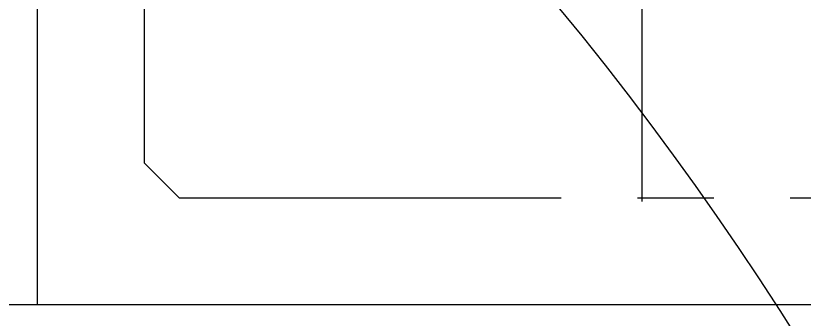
# Model space of a CAD drawing. Header units: millimetres. Extents: x 10462777 to 22643323, y 453826 to 1389191.
# Drawn here: x 11301335 to 11301851, y 585374 to 585573 of the extents above; entities that cross this region are included whole.
import ezdxf

# ---------------------------------------------------------------- set-up
doc = ezdxf.new("R2010")
doc.units = ezdxf.units.MM
doc.header["$LTSCALE"] = 200
doc.header["$MEASUREMENT"] = 0
doc.linetypes.add('CENTER', pattern=[2, 1.25, -0.25, 0.25, -0.25])
doc.linetypes.add('PHANTOM', pattern=[2.5, 1.25, -0.25, 0.25, -0.25, 0.25, -0.25])
doc.layers.get('0').update_dxf_attribs({"linetype": 'CONTINUOUS'})
doc.layers.add('CENTER', color=1, linetype='CONTINUOUS')
doc.layers.add('LAYOUT', color=8, linetype='CONTINUOUS', lineweight=25)

# ---------------------------------------------------------------- blocks, each defined once
blk = doc.blocks.new('A$C107C3577')
at = {"color": 151}
for p, q in [((2172, 136.11), (2172, 1873.11)), ((2172, 479.11), (218, 479.11))]:
    blk.add_line(p, q, dxfattribs=at)
at = {"color": 2, "linetype": 'PHANTOM'}
for p, q in [((2102, 571.74), (2102, 1200.11)), ((2102, 571.74), (2079.37, 549.11)), ((2079.37, 549.11), (1542, 549.11))]:
    blk.add_line(p, q, dxfattribs=at)
at = {"layer": 'CENTER', "linetype": 'CENTER'}
blk.add_line((1539.5, 874.61), (2104.5, 874.61), dxfattribs=at)
blk = doc.blocks.new('r710ic')
at = {"layer": 'LAYOUT', "color": 3}
blk.add_circle((272041.37, 104232.63), 2050.12, dxfattribs=at)

msp = doc.modelspace()

# ---------------------------------------------------------------- block references
at = {"xscale": 1.000514211750324, "yscale": 1.000514211750324, "zscale": 1.000514211750324, "rotation": 270}
msp.add_blockref('A$C107C3577', (11300869.70675, 587557.02935, 0), dxfattribs=at)
at = {"layer": 'LAYOUT', "color": 2, "rotation": 270}
msp.add_blockref('r710ic', (11195875.24796, 856316.46559, 0), dxfattribs=at)

doc.saveas('drawing.dxf')
